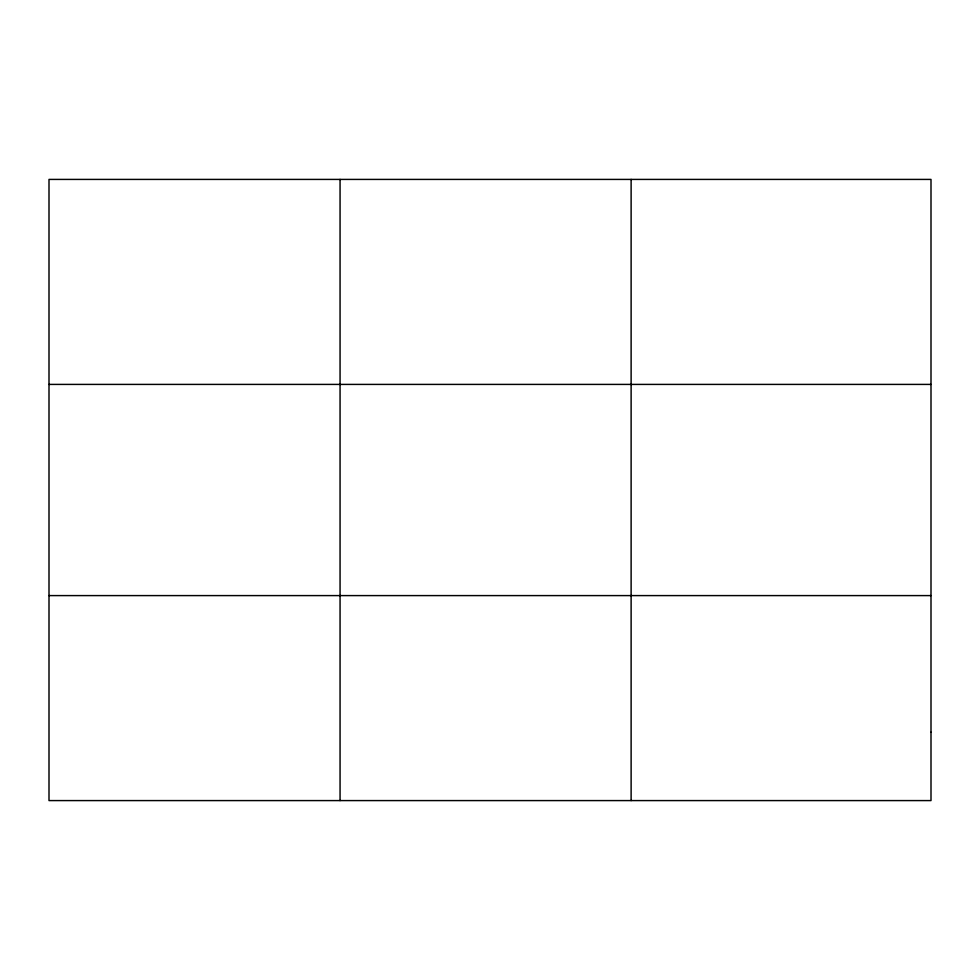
<?xml version="1.0" encoding="UTF-8"?>
<svg xmlns="http://www.w3.org/2000/svg" width="980" height="980" viewBox="0 0 980 980"><rect width="100%" height="100%" fill="white"/><g stroke="black" fill="none" stroke-linecap="round" stroke-linejoin="round"><path stroke-width="1.47" d="M340.06 800.587L340.06 179.414M631.12 800.587L631.12 179.414M49 384.405L931 384.405M49 595.595L931 595.595M931 732.256L931 800.587L49 800.587L49 179.414L931 179.414L931 732.256"/></g></svg>
